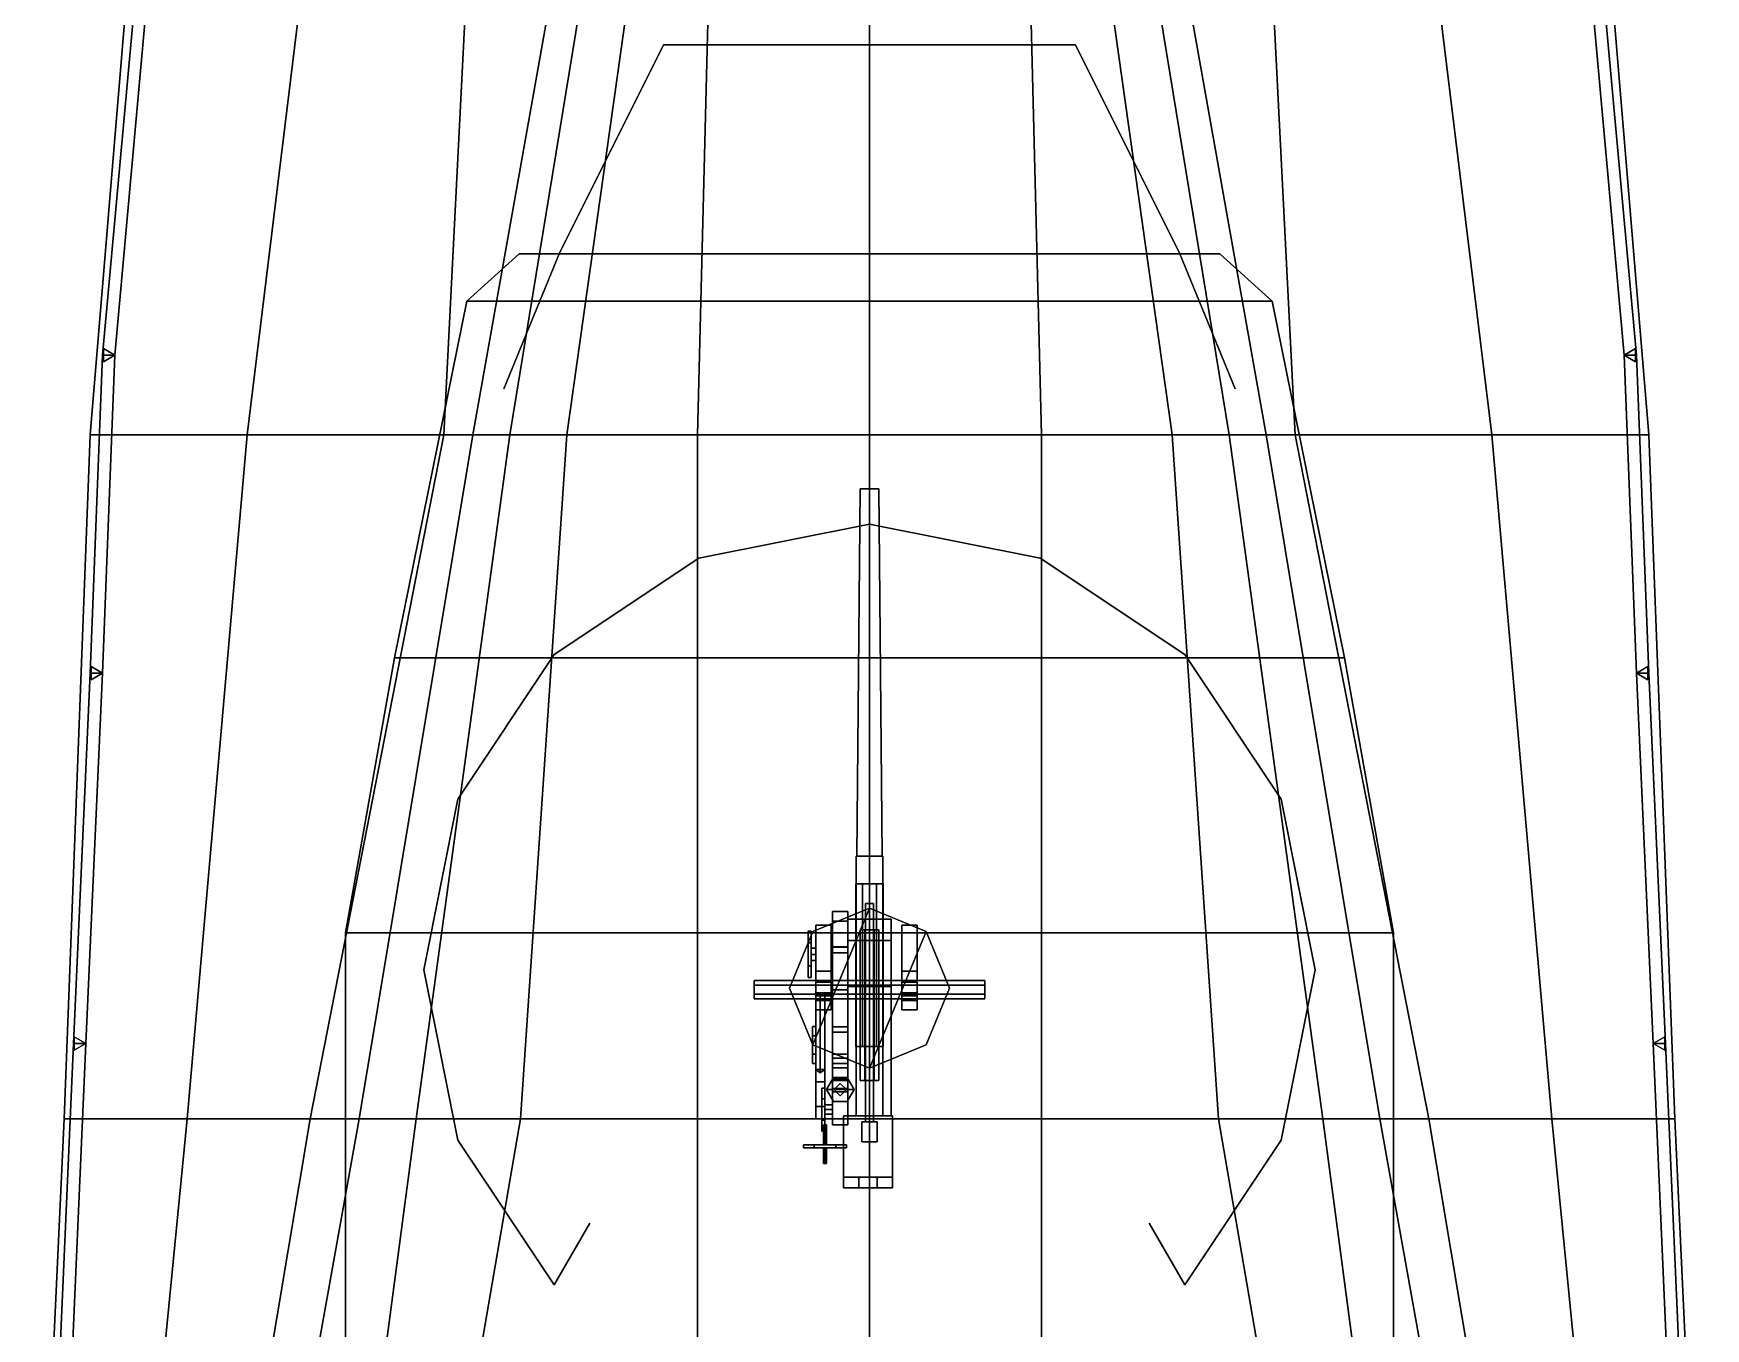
# Model space of a CAD drawing. Header units: millimetres. Extents: x -30 to 5.9, y -44.5 to 49.
# Drawn here: x -5.44 to 5.44, y 24.16 to 32.59 of the extents above; entities that cross this region are included whole.
import ezdxf

# ---------------------------------------------------------------- set-up
doc = ezdxf.new("R2010")
doc.units = ezdxf.units.MM
for name, color, linetype in [('gun', 1, 'Continuous'), ('r2', 6, 'Continuous'), ('railings', 6, 'Continuous'), ('sleeve', 5, 'Continuous'), ('turret', 2, 'Continuous')]:
    doc.layers.add(name, color=color, linetype=linetype)

msp = doc.modelspace()

# ---------------------------------------------------------------- linework, layer by layer
for points in [[(-5.07, 29.98, 4.89), (-4.71, 34.31, 5.13), (-3.52, 34.31, 3.27), (-4.05, 29.98, 2.81)], [(5.07, 29.98, 4.89), (4.71, 34.31, 5.13), (-4.71, 34.31, 5.13), (-5.07, 29.98, 4.89)], [(-4.05, 29.98, 2.81), (-3.52, 34.31, 3.27), (-2.55, 34.31, 1.14), (-2.77, 29.98, -0.74)], [(-2.77, 29.98, -0.74), (-2.55, 34.31, 1.14), (-1.81, 34.31, -1.04), (-2.58, 29.98, -1.15)], [(-2.58, 29.98, -1.15), (-1.81, 34.31, -1.04), (-1.63, 34.31, -1.49), (-2.34, 29.98, -1.62)], [(-2.34, 29.98, -1.62), (-1.63, 34.31, -1.49), (-1.36, 34.31, -2), (-1.97, 29.98, -2.15)], [(-1.36, 34.31, -2), (-1.01, 34.31, -2.44), (-1.12, 29.98, -2.73), (-1.97, 29.98, -2.15)], [(-1.12, 29.98, -2.73), (-1.01, 34.31, -2.44), (0, 34.31, -3.18), (0, 29.98, -3.32)], [(1.01, 34.31, -2.44), (1.12, 29.98, -2.73), (0, 29.98, -3.32), (0, 34.31, -3.18)], [(1.97, 29.98, -2.15), (1.12, 29.98, -2.73), (1.01, 34.31, -2.44), (1.36, 34.31, -2)], [(1.63, 34.31, -1.49), (2.34, 29.98, -1.62), (1.97, 29.98, -2.15), (1.36, 34.31, -2)], [(1.81, 34.31, -1.04), (2.58, 29.98, -1.15), (2.34, 29.98, -1.62), (1.63, 34.31, -1.49)], [(2.55, 34.31, 1.14), (2.77, 29.98, -0.74), (2.58, 29.98, -1.15), (1.81, 34.31, -1.04)], [(3.52, 34.31, 3.27), (4.05, 29.98, 2.81), (2.77, 29.98, -0.74), (2.55, 34.31, 1.14)], [(4.71, 34.31, 5.13), (5.07, 29.98, 4.89), (4.05, 29.98, 2.81), (3.52, 34.31, 3.27)], [(-2.02, 31.16, 7.47), (-1.34, 32.52, 8.04), (1.34, 32.52, 8.04), (2.02, 31.16, 7.47)], [(2.02, 31.16, 7.47), (1.34, 32.52, 8.04), (-1.34, 32.52, 8.04), (-2.02, 31.16, 7.47)], [(-2.02, 31.16, 7.47), (-2.02, 31.16, 7.86), (-1.34, 32.52, 8.29), (-1.34, 32.52, 8.04)], [(-1.34, 32.52, 8.04), (-1.34, 32.52, 8.29), (-2.02, 31.16, 7.86), (-2.02, 31.16, 7.47)], [(-1.34, 32.52, 8.04), (-1.34, 32.52, 8.29), (1.34, 32.52, 8.29), (1.34, 32.52, 8.04)], [(1.34, 32.52, 8.04), (1.34, 32.52, 8.29), (-1.34, 32.52, 8.29), (-1.34, 32.52, 8.04)], [(1.34, 32.52, 8.04), (1.34, 32.52, 8.29), (2.02, 31.16, 7.86), (2.02, 31.16, 7.47)], [(2.02, 31.16, 7.47), (2.02, 31.16, 7.86), (1.34, 32.52, 8.29), (1.34, 32.52, 8.04)], [(-2.28, 31.16, 7.47), (-2.28, 31.16, 4.95), (-2.62, 30.85, 4.93), (-2.62, 30.85, 7.47)], [(2.62, 30.85, 7.47), (2.28, 31.16, 7.47), (-2.28, 31.16, 7.47), (-2.62, 30.85, 7.47)], [(-2.38, 30.28, 7.44), (-2.38, 30.28, 7.63), (-2.02, 31.16, 7.86), (-2.02, 31.16, 7.47)], [(-2.02, 31.16, 7.47), (-2.02, 31.16, 7.86), (-2.38, 30.28, 7.63), (-2.38, 30.28, 7.44)], [(2.28, 31.16, 7.47), (2.28, 31.16, 4.95), (-2.28, 31.16, 4.95), (-2.28, 31.16, 7.47)], [(2.38, 30.28, 7.44), (2.38, 30.28, 7.63), (2.02, 31.16, 7.86), (2.02, 31.16, 7.47)], [(2.02, 31.16, 7.47), (2.02, 31.16, 7.86), (2.38, 30.28, 7.63), (2.38, 30.28, 7.44)], [(2.62, 30.85, 4.93), (2.28, 31.16, 4.95), (2.28, 31.16, 7.47), (2.62, 30.85, 7.47)], [(-2.62, 30.85, 7.47), (-2.62, 30.85, 4.92), (-3.09, 28.53, 4.84), (-3.09, 28.53, 7.37)], [(3.09, 28.53, 7.37), (2.62, 30.85, 7.47), (-2.62, 30.85, 7.47), (-3.09, 28.53, 7.37)], [(3.09, 28.53, 4.84), (2.62, 30.85, 4.92), (2.62, 30.85, 7.47), (3.09, 28.53, 7.37)], [(-5.24, 25.53, 4.76), (-5.07, 29.98, 4.89), (-4.05, 29.98, 2.81), (-4.44, 25.53, 2.12)], [(5.24, 25.53, 4.76), (5.07, 29.98, 4.89), (-5.07, 29.98, 4.89), (-5.24, 25.53, 4.76)], [(-4.44, 25.53, 2.12), (-4.05, 29.98, 2.81), (-2.77, 29.98, -0.74), (-3.64, 25.53, -0.74)], [(-3.64, 25.53, -0.74), (-2.77, 29.98, -0.74), (-2.58, 29.98, -1.15), (-3.32, 25.53, -1.41)], [(-3.32, 25.53, -1.41), (-2.58, 29.98, -1.15), (-2.34, 29.98, -1.62), (-2.95, 25.53, -2)], [(-2.95, 25.53, -2), (-2.34, 29.98, -1.62), (-1.97, 29.98, -2.15), (-2.27, 25.53, -2.57)], [(-1.97, 29.98, -2.15), (-1.12, 29.98, -2.73), (-1.12, 25.53, -3.05), (-2.27, 25.53, -2.57)], [(-1.12, 25.53, -3.05), (-1.12, 29.98, -2.73), (0, 29.98, -3.32), (0, 25.53, -3.32)], [(1.12, 29.98, -2.73), (1.12, 25.53, -3.05), (0, 25.53, -3.32), (0, 29.98, -3.32)], [(2.27, 25.53, -2.57), (1.12, 25.53, -3.05), (1.12, 29.98, -2.73), (1.97, 29.98, -2.15)], [(2.34, 29.98, -1.62), (2.95, 25.53, -2), (2.27, 25.53, -2.57), (1.97, 29.98, -2.15)], [(2.58, 29.98, -1.15), (3.32, 25.53, -1.41), (2.95, 25.53, -2), (2.34, 29.98, -1.62)], [(2.77, 29.98, -0.74), (3.64, 25.53, -0.74), (3.32, 25.53, -1.41), (2.58, 29.98, -1.15)], [(4.05, 29.98, 2.81), (4.44, 25.53, 2.12), (3.64, 25.53, -0.74), (2.77, 29.98, -0.74)], [(5.07, 29.98, 4.89), (5.24, 25.53, 4.76), (4.44, 25.53, 2.12), (4.05, 29.98, 2.81)], [(0, 29.4, 7.4), (-1.11, 29.179, 7.39), (-1.11, 29.179, 8.61), (0, 29.4, 8.61)], [(-1.11, 29.179, 7.39), (0, 29.4, 7.4), (0, 29.4, 8.61), (-1.11, 29.179, 8.61)], [(1.11, 29.179, 7.39), (0, 29.4, 7.4), (0, 29.4, 8.61), (1.11, 29.179, 8.61)], [(0, 29.4, 7.4), (1.11, 29.179, 7.39), (1.11, 29.179, 8.61), (0, 29.4, 8.61)], [(-1.11, 29.179, 7.39), (-2.051, 28.551, 7.37), (-2.051, 28.551, 8.61), (-1.11, 29.179, 8.61)], [(-2.051, 28.551, 7.37), (-1.11, 29.179, 7.39), (-1.11, 29.179, 8.61), (-2.051, 28.551, 8.61)], [(2.051, 28.551, 7.37), (1.11, 29.179, 7.39), (1.11, 29.179, 8.61), (2.051, 28.551, 8.61)], [(1.11, 29.179, 7.39), (2.051, 28.551, 7.37), (2.051, 28.551, 8.61), (1.11, 29.179, 8.61)], [(-3.09, 28.53, 7.37), (-3.09, 28.53, 4.84), (-3.41, 26.74, 4.79), (-3.41, 26.74, 7.37)], [(3.41, 26.74, 7.37), (3.09, 28.53, 7.37), (-3.09, 28.53, 7.37), (-3.41, 26.74, 7.37)], [(-2.051, 28.551, 7.37), (-2.679, 27.61, 7.37), (-2.679, 27.61, 8.61), (-2.051, 28.551, 8.61)], [(-2.679, 27.61, 7.37), (-2.051, 28.551, 7.37), (-2.051, 28.551, 8.61), (-2.679, 27.61, 8.61)], [(2.679, 27.61, 7.37), (2.051, 28.551, 7.37), (2.051, 28.551, 8.61), (2.679, 27.61, 8.61)], [(2.051, 28.551, 7.37), (2.679, 27.61, 7.37), (2.679, 27.61, 8.61), (2.051, 28.551, 8.61)], [(3.41, 26.74, 4.79), (3.09, 28.53, 4.84), (3.09, 28.53, 7.37), (3.41, 26.74, 7.37)], [(-2.679, 27.61, 7.34), (-2.9, 26.5, 7.27), (-2.9, 26.5, 8.61), (-2.679, 27.61, 8.61)], [(-2.9, 26.5, 7.27), (-2.679, 27.61, 7.34), (-2.679, 27.61, 8.61), (-2.9, 26.5, 8.61)], [(2.9, 26.5, 7.27), (2.679, 27.61, 7.34), (2.679, 27.61, 8.61), (2.9, 26.5, 8.61)], [(2.679, 27.61, 7.34), (2.9, 26.5, 7.27), (2.9, 26.5, 8.61), (2.679, 27.61, 8.61)], [(0, 26.9, 7.32), (-0.368, 26.748, 7.29), (-0.368, 26.748, 7.57), (0, 26.9, 7.57)], [(0.368, 26.748, 7.29), (0, 26.9, 7.32), (0, 26.9, 7.57), (0.368, 26.748, 7.57)], [(-3.41, 26.74, 7.28), (-3.41, 26.74, 4.54), (-3.41, 8.38, 4.28), (-3.41, 8.38, 6.8)], [(3.41, 8.38, 6.8), (3.41, 26.74, 7.28), (-3.41, 26.74, 7.28), (-3.41, 8.38, 6.8)], [(-0.368, 26.748, 7.29), (-0.52, 26.38, 7.27), (-0.52, 26.38, 7.57), (-0.368, 26.748, 7.57)], [(0.52, 26.38, 7.27), (0.368, 26.748, 7.29), (0.368, 26.748, 7.57), (0.52, 26.38, 7.57)], [(3.41, 8.38, 4.28), (3.41, 26.74, 4.54), (3.41, 26.74, 7.28), (3.41, 8.38, 6.8)], [(-2.9, 26.5, 7.27), (-2.679, 25.39, 7.24), (-2.679, 25.39, 8.61), (-2.9, 26.5, 8.61)], [(-2.679, 25.39, 7.24), (-2.9, 26.5, 7.27), (-2.9, 26.5, 8.61), (-2.679, 25.39, 8.61)], [(2.679, 25.39, 7.24), (2.9, 26.5, 7.27), (2.9, 26.5, 8.61), (2.679, 25.39, 8.61)], [(2.9, 26.5, 7.27), (2.679, 25.39, 7.24), (2.679, 25.39, 8.61), (2.9, 26.5, 8.61)], [(-0.52, 26.38, 7.27), (-0.368, 26.012, 7.26), (-0.368, 26.012, 7.57), (-0.52, 26.38, 7.57)], [(0.368, 26.012, 7.26), (0.52, 26.38, 7.27), (0.52, 26.38, 7.57), (0.368, 26.012, 7.57)], [(-0.368, 26.012, 7.26), (0, 25.86, 7.25), (0, 25.86, 7.57), (-0.368, 26.012, 7.57)], [(0, 25.86, 7.25), (0.368, 26.012, 7.26), (0.368, 26.012, 7.57), (0, 25.86, 7.57)], [(-5.44, 21.23, 4.52), (-5.24, 25.53, 4.76), (-4.44, 25.53, 2.12), (-4.86, 21.23, 2.12)], [(5.44, 21.23, 4.52), (5.24, 25.53, 4.76), (-5.24, 25.53, 4.76), (-5.44, 21.23, 4.52)], [(-4.86, 21.23, 2.12), (-4.44, 25.53, 2.12), (-3.64, 25.53, -0.74), (-4.36, 21.23, -1.05)], [(-4.36, 21.23, -1.05), (-3.64, 25.53, -0.74), (-3.32, 25.53, -1.41), (-4.09, 21.23, -1.54)], [(-4.09, 21.23, -1.54), (-3.32, 25.53, -1.41), (-2.95, 25.53, -2), (-3.52, 21.23, -2.34)], [(-3.52, 21.23, -2.34), (-2.95, 25.53, -2), (-2.27, 25.53, -2.57), (-3.01, 21.23, -2.76)], [(-2.27, 25.53, -2.57), (-1.12, 25.53, -3.05), (-1.12, 21.23, -3.32), (-3.01, 21.23, -2.76)], [(-1.12, 21.23, -3.32), (-1.12, 25.53, -3.05), (0, 25.53, -3.32), (0, 21.23, -3.32)], [(1.12, 25.53, -3.05), (1.12, 21.23, -3.32), (0, 21.23, -3.32), (0, 25.53, -3.32)], [(3.01, 21.23, -2.76), (1.12, 21.23, -3.32), (1.12, 25.53, -3.05), (2.27, 25.53, -2.57)], [(2.95, 25.53, -2), (3.52, 21.23, -2.34), (3.01, 21.23, -2.76), (2.27, 25.53, -2.57)], [(3.32, 25.53, -1.41), (4.09, 21.23, -1.54), (3.52, 21.23, -2.34), (2.95, 25.53, -2)], [(3.64, 25.53, -0.74), (4.36, 21.23, -1.05), (4.09, 21.23, -1.54), (3.32, 25.53, -1.41)], [(4.44, 25.53, 2.12), (4.86, 21.23, 2.12), (4.36, 21.23, -1.05), (3.64, 25.53, -0.74)], [(5.24, 25.53, 4.76), (5.44, 21.23, 4.52), (4.86, 21.23, 2.12), (4.44, 25.53, 2.12)], [(-2.679, 25.39, 7.24), (-2.051, 24.449, 7.22), (-2.051, 24.449, 8.61), (-2.679, 25.39, 8.61)], [(-2.051, 24.449, 7.22), (-2.679, 25.39, 7.24), (-2.679, 25.39, 8.61), (-2.051, 24.449, 8.61)], [(2.051, 24.449, 7.22), (2.679, 25.39, 7.24), (2.679, 25.39, 8.61), (2.051, 24.449, 8.61)], [(2.679, 25.39, 7.24), (2.051, 24.449, 7.22), (2.051, 24.449, 8.61), (2.679, 25.39, 8.61)], [(-1.82, 24.85, 7.23), (-2.051, 24.449, 7.22), (-2.051, 24.449, 8.61), (-1.82, 24.85, 8.61)], [(-1.82, 24.85, 7.23), (-2.051, 24.449, 7.22), (-2.051, 24.449, 8.61), (-1.82, 24.85, 8.61)], [(1.82, 24.85, 7.23), (2.051, 24.449, 7.22), (2.051, 24.449, 8.61), (1.82, 24.85, 8.61)], [(1.82, 24.85, 7.23), (2.051, 24.449, 7.22), (2.051, 24.449, 8.61), (1.82, 24.85, 8.61)]]:
    msp.add_3dface(points)
at = {"layer": 'gun'}
for points in [[(-0.061, 29.63, 9.415), (-0.061, 29.63, 9.345), (-0.082, 27.24, 9.333), (-0.082, 27.24, 9.428)], [(0, 29.63, 9.45), (-0.061, 29.63, 9.415), (-0.082, 27.24, 9.428), (0, 27.24, 9.475)], [(-0.061, 29.63, 9.345), (0, 29.63, 9.31), (0, 27.24, 9.285), (-0.082, 27.24, 9.333)], [(0.061, 29.63, 9.345), (0, 29.63, 9.31), (-0.061, 29.63, 9.345), (0.061, 29.63, 9.415)], [(0.061, 29.63, 9.415), (-0.061, 29.63, 9.345), (-0.061, 29.63, 9.415), (0, 29.63, 9.45)], [(0.061, 29.63, 9.415), (0, 29.63, 9.45), (0, 27.24, 9.475), (0.082, 27.24, 9.428)], [(0, 29.63, 9.31), (0.061, 29.63, 9.345), (0.082, 27.24, 9.333), (0, 27.24, 9.285)], [(0.061, 29.63, 9.345), (0.061, 29.63, 9.415), (0.082, 27.24, 9.428), (0.082, 27.24, 9.333)], [(-0.087, 27.24, 9.33), (0, 27.24, 9.28), (0, 25.55, 9.28), (-0.087, 25.55, 9.33)], [(-0.087, 27.24, 9.43), (-0.087, 27.24, 9.33), (-0.087, 25.55, 9.33), (-0.087, 25.55, 9.43)], [(0, 27.24, 9.48), (-0.087, 27.24, 9.43), (-0.087, 25.55, 9.43), (0, 25.55, 9.48)], [(0.087, 27.24, 9.43), (-0.087, 27.24, 9.33), (-0.087, 27.24, 9.43), (0, 27.24, 9.48)], [(0.087, 27.24, 9.33), (0, 27.24, 9.28), (-0.087, 27.24, 9.33), (0.087, 27.24, 9.43)], [(0.087, 27.24, 9.43), (0, 27.24, 9.48), (0, 25.55, 9.48), (0.087, 25.55, 9.43)], [(0, 27.24, 9.28), (0.087, 27.24, 9.33), (0.087, 25.55, 9.33), (0, 25.55, 9.28)], [(0.087, 27.24, 9.33), (0.087, 27.24, 9.43), (0.087, 25.55, 9.43), (0.087, 25.55, 9.33)], [(-0.025, 26.93, 9.15), (0, 26.93, 9.125), (0, 25.51, 9.125), (-0.025, 25.51, 9.15)], [(0, 26.93, 9.175), (-0.025, 26.93, 9.15), (-0.025, 25.51, 9.15), (0, 25.51, 9.175)], [(0, 26.93, 9.125), (0.025, 26.93, 9.15), (0.025, 25.51, 9.15), (0, 25.51, 9.125)], [(0.025, 26.93, 9.15), (0, 26.93, 9.175), (0, 25.51, 9.175), (0.025, 25.51, 9.15)], [(-0.17, 25.15, 9.54), (0.15, 25.15, 9.54), (0.15, 25.55, 9.54), (-0.17, 25.55, 9.54)], [(0.15, 25.55, 9.22), (0.15, 25.08, 9.22), (-0.17, 25.08, 9.22), (-0.17, 25.55, 9.22)], [(-0.17, 25.55, 9.22), (-0.17, 25.15, 9.22), (-0.17, 25.15, 9.54), (-0.17, 25.55, 9.54)], [(-0.17, 25.55, 9.54), (0.15, 25.55, 9.54), (0.15, 25.55, 9.22), (-0.17, 25.55, 9.22)], [(0.05, 25.51, 9.22), (0.05, 25.51, 9.09), (-0.05, 25.51, 9.09), (-0.05, 25.51, 9.22)], [(0.05, 25.51, 9.09), (0.05, 25.38, 9.09), (-0.05, 25.38, 9.09), (-0.05, 25.51, 9.09)], [(-0.05, 25.51, 9.09), (-0.05, 25.38, 9.09), (-0.05, 25.38, 9.22), (-0.05, 25.51, 9.22)], [(0.05, 25.38, 9.22), (0.05, 25.38, 9.09), (0.05, 25.51, 9.09), (0.05, 25.51, 9.22)], [(0.15, 25.55, 9.54), (0.15, 25.15, 9.54), (0.15, 25.15, 9.22), (0.15, 25.55, 9.22)], [(-0.05, 25.38, 9.22), (-0.05, 25.38, 9.09), (0.05, 25.38, 9.09), (0.05, 25.38, 9.22)], [(-0.17, 25.08, 9.51), (-0.07, 25.08, 9.51), (-0.07, 25.15, 9.54), (-0.17, 25.15, 9.54)], [(-0.17, 25.15, 9.22), (-0.17, 25.08, 9.22), (-0.17, 25.08, 9.51), (-0.17, 25.15, 9.54)], [(-0.07, 25.08, 9.26), (0.05, 25.08, 9.26), (0.05, 25.15, 9.26), (-0.07, 25.15, 9.26)], [(-0.07, 25.15, 9.26), (0.05, 25.15, 9.26), (0.05, 25.15, 9.54), (-0.07, 25.15, 9.54)], [(-0.07, 25.15, 9.54), (-0.07, 25.08, 9.51), (-0.07, 25.08, 9.26), (-0.07, 25.15, 9.26)], [(0.05, 25.08, 9.51), (0.15, 25.08, 9.51), (0.15, 25.15, 9.54), (0.05, 25.15, 9.54)], [(0.05, 25.15, 9.26), (0.05, 25.08, 9.26), (0.05, 25.08, 9.51), (0.05, 25.15, 9.54)], [(0.15, 25.15, 9.54), (0.15, 25.08, 9.51), (0.15, 25.08, 9.22), (0.15, 25.15, 9.22)], [(-0.17, 25.08, 9.22), (-0.07, 25.08, 9.22), (-0.07, 25.08, 9.51), (-0.17, 25.08, 9.51)], [(-0.07, 25.08, 9.22), (0.05, 25.08, 9.22), (0.05, 25.08, 9.26), (-0.07, 25.08, 9.26)], [(0.05, 25.08, 9.22), (0.15, 25.08, 9.22), (0.15, 25.08, 9.51), (0.05, 25.08, 9.51)]]:
    msp.add_3dface(points, dxfattribs=at)
at = {"layer": 'r2'}
for points in [[(-4.99, 30.5, 6.19), (-4.79, 32.71, 6.31), (-4.71, 32.71, 6.31), (-4.91, 30.5, 6.19)], [(-4.91, 30.5, 6.19), (-4.71, 32.71, 6.31), (-4.79, 32.71, 6.31), (-4.99, 30.5, 6.19)], [(-5.07, 28.43, 6.12), (-4.99, 30.5, 6.19), (-4.91, 30.5, 6.19), (-4.99, 28.43, 6.12)], [(-4.99, 28.43, 6.12), (-4.91, 30.5, 6.19), (-4.99, 30.5, 6.19), (-5.07, 28.43, 6.12)], [(-4.985, 30.457, 4.91), (-4.985, 30.543, 4.91), (-4.985, 30.543, 6.19), (-4.985, 30.457, 6.19)], [(-4.985, 30.543, 4.91), (-4.91, 30.5, 4.91), (-4.91, 30.5, 6.19), (-4.985, 30.543, 6.19)], [(-4.91, 30.5, 4.91), (-4.985, 30.457, 4.91), (-4.985, 30.457, 6.19), (-4.91, 30.5, 6.19)], [(-5.1, 26.02, 6.05), (-4.99, 28.43, 6.12), (-5.07, 28.43, 6.12), (-5.18, 26.02, 6.05)], [(-5.18, 26.02, 6.05), (-5.07, 28.43, 6.12), (-4.99, 28.43, 6.12), (-5.1, 26.02, 6.05)], [(-5.065, 28.387, 4.84), (-5.065, 28.473, 4.84), (-5.065, 28.473, 6.12), (-5.065, 28.387, 6.12)], [(-5.065, 28.473, 4.84), (-4.99, 28.43, 4.84), (-4.99, 28.43, 6.12), (-5.065, 28.473, 6.12)], [(-4.99, 28.43, 4.84), (-5.065, 28.387, 4.84), (-5.065, 28.387, 6.12), (-4.99, 28.43, 6.12)], [(-5.29, 23.49, 5.92), (-5.18, 26.02, 6.05), (-5.1, 26.02, 6.05), (-5.21, 23.49, 5.92)], [(-5.21, 23.49, 5.92), (-5.1, 26.02, 6.05), (-5.18, 26.02, 6.05), (-5.29, 23.49, 5.92)], [(-5.175, 25.977, 4.77), (-5.175, 26.063, 4.77), (-5.175, 26.063, 6.05), (-5.175, 25.977, 6.05)], [(-5.175, 26.063, 4.77), (-5.1, 26.02, 4.77), (-5.1, 26.02, 6.05), (-5.175, 26.063, 6.05)], [(-5.1, 26.02, 4.77), (-5.175, 25.977, 4.77), (-5.175, 25.977, 6.05), (-5.1, 26.02, 6.05)]]:
    msp.add_3dface(points, dxfattribs=at)
at = {"layer": 'railings'}
for points in [[(4.99, 30.5, 6.19), (4.79, 32.71, 6.31), (4.71, 32.71, 6.31), (4.91, 30.5, 6.19)], [(4.91, 30.5, 6.19), (4.71, 32.71, 6.31), (4.79, 32.71, 6.31), (4.99, 30.5, 6.19)], [(4.985, 30.543, 4.91), (4.91, 30.5, 4.91), (4.91, 30.5, 6.19), (4.985, 30.543, 6.19)], [(4.91, 30.5, 4.91), (4.985, 30.457, 4.91), (4.985, 30.457, 6.19), (4.91, 30.5, 6.19)], [(4.99, 28.43, 6.12), (4.91, 30.5, 6.19), (4.99, 30.5, 6.19), (5.07, 28.43, 6.12)], [(5.07, 28.43, 6.12), (4.99, 30.5, 6.19), (4.91, 30.5, 6.19), (4.99, 28.43, 6.12)], [(4.985, 30.457, 4.91), (4.985, 30.543, 4.91), (4.985, 30.543, 6.19), (4.985, 30.457, 6.19)], [(5.065, 28.473, 4.84), (4.99, 28.43, 4.84), (4.99, 28.43, 6.12), (5.065, 28.473, 6.12)], [(4.99, 28.43, 4.84), (5.065, 28.387, 4.84), (5.065, 28.387, 6.12), (4.99, 28.43, 6.12)], [(5.18, 26.02, 6.05), (5.07, 28.43, 6.12), (4.99, 28.43, 6.12), (5.1, 26.02, 6.05)], [(5.1, 26.02, 6.05), (4.99, 28.43, 6.12), (5.07, 28.43, 6.12), (5.18, 26.02, 6.05)], [(5.065, 28.387, 4.84), (5.065, 28.473, 4.84), (5.065, 28.473, 6.12), (5.065, 28.387, 6.12)], [(5.175, 26.063, 4.77), (5.1, 26.02, 4.77), (5.1, 26.02, 6.05), (5.175, 26.063, 6.05)], [(5.1, 26.02, 4.77), (5.175, 25.977, 4.77), (5.175, 25.977, 6.05), (5.1, 26.02, 6.05)], [(5.29, 23.49, 5.92), (5.18, 26.02, 6.05), (5.1, 26.02, 6.05), (5.21, 23.49, 5.92)], [(5.21, 23.49, 5.92), (5.1, 26.02, 6.05), (5.18, 26.02, 6.05), (5.29, 23.49, 5.92)], [(5.175, 25.977, 4.77), (5.175, 26.063, 4.77), (5.175, 26.063, 6.05), (5.175, 25.977, 6.05)]]:
    msp.add_3dface(points, dxfattribs=at)
at = {"layer": 'sleeve'}
for points in [[(-0.09, 27.06, 9.15), (-0.045, 27.06, 9.072), (-0.045, 26, 9.072), (-0.09, 26, 9.15)], [(-0.045, 27.06, 9.228), (-0.09, 27.06, 9.15), (-0.09, 26, 9.15), (-0.045, 26, 9.228)], [(0.045, 27.06, 9.072), (-0.045, 27.06, 9.072), (-0.09, 27.06, 9.15), (0.09, 27.06, 9.15)], [(0.09, 27.06, 9.15), (-0.09, 27.06, 9.15), (-0.045, 27.06, 9.228), (0.045, 27.06, 9.228)], [(-0.045, 27.06, 9.072), (0.045, 27.06, 9.072), (0.045, 26, 9.072), (-0.045, 26, 9.072)], [(0.045, 27.06, 9.228), (-0.045, 27.06, 9.228), (-0.045, 26, 9.228), (0.045, 26, 9.228)], [(0.045, 27.06, 9.072), (0.09, 27.06, 9.15), (0.09, 26, 9.15), (0.045, 26, 9.072)], [(0.09, 27.06, 9.15), (0.045, 27.06, 9.228), (0.045, 26, 9.228), (0.09, 26, 9.15)], [(-0.14, 26.83, 9.68), (-0.14, 26.69, 9.91), (0.14, 26.69, 9.91), (0.14, 26.83, 9.68)], [(-0.14, 26.83, 9.52), (-0.14, 26.69, 9.52), (-0.14, 26.69, 9.91), (-0.14, 26.83, 9.68)], [(0.14, 26.83, 9.19), (0.14, 25.55, 9.19), (-0.14, 25.55, 9.19), (-0.14, 26.83, 9.19)], [(-0.14, 26.83, 9.19), (-0.14, 25.55, 9.19), (-0.14, 25.55, 9.52), (-0.14, 26.83, 9.52)], [(0.14, 26.83, 9.68), (0.14, 26.83, 9.52), (-0.14, 26.83, 9.52), (-0.14, 26.83, 9.68)], [(0.14, 26.83, 9.52), (0.14, 26.83, 9.19), (-0.14, 26.83, 9.19), (-0.14, 26.83, 9.52)], [(0.14, 26.69, 9.91), (0.14, 26.69, 9.52), (0.14, 26.83, 9.52), (0.14, 26.83, 9.68)], [(0.14, 25.55, 9.52), (0.14, 25.55, 9.19), (0.14, 26.83, 9.19), (0.14, 26.83, 9.52)], [(-0.14, 26.69, 9.52), (-0.14, 26.39, 9.52), (-0.14, 26.39, 9.91), (-0.14, 26.69, 9.91)], [(-0.14, 26.69, 9.91), (-0.14, 26.39, 9.91), (0.14, 26.39, 9.91), (0.14, 26.69, 9.91)], [(-0.06, 26.76, 9.9), (-0.03, 26.76, 9.848), (-0.03, 25.78, 9.848), (-0.06, 25.78, 9.9)], [(-0.03, 26.76, 9.952), (-0.06, 26.76, 9.9), (-0.06, 25.78, 9.9), (-0.03, 25.78, 9.952)], [(0.03, 26.76, 9.848), (-0.03, 26.76, 9.848), (-0.06, 26.76, 9.9), (0.06, 26.76, 9.9)], [(0.06, 26.76, 9.9), (-0.06, 26.76, 9.9), (-0.03, 26.76, 9.952), (0.03, 26.76, 9.952)], [(-0.03, 26.76, 9.848), (0.03, 26.76, 9.848), (0.03, 25.78, 9.848), (-0.03, 25.78, 9.848)], [(0.03, 26.76, 9.952), (-0.03, 26.76, 9.952), (-0.03, 25.78, 9.952), (0.03, 25.78, 9.952)], [(0.03, 26.76, 9.848), (0.06, 26.76, 9.9), (0.06, 25.78, 9.9), (0.03, 25.78, 9.848)], [(0.06, 26.76, 9.9), (0.03, 26.76, 9.952), (0.03, 25.78, 9.952), (0.06, 25.78, 9.9)], [(0.14, 26.39, 9.91), (0.14, 26.39, 9.52), (0.14, 26.69, 9.52), (0.14, 26.69, 9.91)], [(-0.14, 26.65, 9.17), (-0.14, 26.43, 9.17), (-0.24, 26.43, 9.17), (-0.24, 26.65, 9.17)], [(-0.24, 26.65, 9.17), (-0.24, 26.43, 9.17), (-0.24, 26.43, 9.63), (-0.24, 26.65, 9.69)], [(-0.14, 26.65, 9.69), (-0.14, 26.65, 9.17), (-0.24, 26.65, 9.17), (-0.24, 26.65, 9.69)], [(-0.24, 26.65, 9.69), (-0.24, 25.95, 9.78), (-0.14, 25.95, 9.78), (-0.14, 26.65, 9.69)], [(-0.24, 26.43, 9.63), (-0.24, 25.95, 9.71), (-0.24, 25.95, 9.78), (-0.24, 26.65, 9.69)], [(-0.14, 26.43, 9.63), (-0.14, 26.43, 9.17), (-0.14, 26.65, 9.17), (-0.14, 26.65, 9.69)], [(-0.14, 25.95, 9.78), (-0.14, 25.95, 9.71), (-0.14, 26.43, 9.63), (-0.14, 26.65, 9.69)], [(-0.75, 26.31, 9.39), (-0.75, 26.43, 9.39), (-0.75, 26.4, 9.338), (-0.75, 26.34, 9.338)], [(-0.75, 26.34, 9.442), (-0.75, 26.4, 9.442), (-0.75, 26.43, 9.39), (-0.75, 26.31, 9.39)], [(0.75, 26.43, 9.39), (0.75, 26.4, 9.338), (-0.75, 26.4, 9.338), (-0.75, 26.43, 9.39)], [(0.75, 26.4, 9.442), (0.75, 26.43, 9.39), (-0.75, 26.43, 9.39), (-0.75, 26.4, 9.442)], [(0.75, 26.4, 9.338), (0.75, 26.34, 9.338), (-0.75, 26.34, 9.338), (-0.75, 26.4, 9.338)], [(0.75, 26.34, 9.442), (0.75, 26.4, 9.442), (-0.75, 26.4, 9.442), (-0.75, 26.34, 9.442)], [(0.75, 26.34, 9.338), (0.75, 26.31, 9.39), (-0.75, 26.31, 9.39), (-0.75, 26.34, 9.338)], [(0.75, 26.31, 9.39), (0.75, 26.34, 9.442), (-0.75, 26.34, 9.442), (-0.75, 26.31, 9.39)], [(-0.24, 26.43, 9.63), (-0.24, 26.43, 9.17), (-0.14, 26.43, 9.17), (-0.14, 26.43, 9.63)], [(-0.14, 26.43, 9.63), (-0.14, 25.95, 9.71), (-0.24, 25.95, 9.71), (-0.24, 26.43, 9.63)], [(-0.14, 26.39, 9.91), (-0.14, 26.39, 9.52), (0.14, 26.39, 9.52), (0.14, 26.39, 9.91)], [(-0.14, 26.39, 9.52), (-0.14, 25.55, 9.52), (0.14, 25.55, 9.52), (0.14, 26.39, 9.52)], [(0.75, 26.34, 9.338), (0.75, 26.4, 9.338), (0.75, 26.43, 9.39), (0.75, 26.31, 9.39)], [(0.75, 26.31, 9.39), (0.75, 26.43, 9.39), (0.75, 26.4, 9.442), (0.75, 26.34, 9.442)], [(-0.24, 25.95, 9.78), (-0.24, 25.78, 9.84), (-0.14, 25.78, 9.84), (-0.14, 25.95, 9.78)], [(-0.24, 25.95, 9.71), (-0.24, 25.78, 9.73), (-0.24, 25.78, 9.84), (-0.24, 25.95, 9.78)], [(-0.14, 25.95, 9.71), (-0.14, 25.78, 9.73), (-0.24, 25.78, 9.73), (-0.24, 25.95, 9.71)], [(-0.14, 25.78, 9.84), (-0.14, 25.78, 9.73), (-0.14, 25.95, 9.71), (-0.14, 25.95, 9.78)], [(-0.09, 26, 9.15), (0.09, 26, 9.15), (0.045, 26, 9.228), (-0.045, 26, 9.228)], [(-0.045, 26, 9.072), (0.045, 26, 9.072), (0.09, 26, 9.15), (-0.09, 26, 9.15)], [(-0.235, 25.798, 9.72), (-0.28, 25.72, 9.72), (-0.28, 25.72, 9.88), (-0.235, 25.798, 9.88)], [(-0.235, 25.798, 9.72), (-0.145, 25.798, 9.72), (-0.1, 25.72, 9.72), (-0.28, 25.72, 9.72)], [(-0.28, 25.72, 9.88), (-0.1, 25.72, 9.88), (-0.145, 25.798, 9.88), (-0.235, 25.798, 9.88)], [(-0.24, 25.89, 9.63), (-0.24, 25.49, 9.63), (-0.14, 25.49, 9.63), (-0.14, 25.89, 9.63)], [(-0.14, 25.89, 9.63), (-0.14, 25.89, 9.42), (-0.24, 25.89, 9.42), (-0.24, 25.89, 9.63)], [(-0.24, 25.89, 9.42), (-0.24, 25.49, 9.42), (-0.24, 25.49, 9.63), (-0.24, 25.89, 9.63)], [(-0.14, 25.89, 9.42), (-0.14, 25.49, 9.42), (-0.24, 25.49, 9.42), (-0.24, 25.89, 9.42)], [(-0.145, 25.798, 9.72), (-0.235, 25.798, 9.72), (-0.235, 25.798, 9.88), (-0.145, 25.798, 9.88)], [(-0.1, 25.72, 9.72), (-0.145, 25.798, 9.72), (-0.145, 25.798, 9.88), (-0.1, 25.72, 9.88)], [(-0.14, 25.49, 9.63), (-0.14, 25.49, 9.42), (-0.14, 25.89, 9.42), (-0.14, 25.89, 9.63)], [(-0.31, 25.45, 9.52), (-0.31, 25.73, 9.52), (-0.31, 25.66, 9.399), (-0.31, 25.52, 9.399)], [(-0.31, 25.52, 9.641), (-0.31, 25.66, 9.641), (-0.31, 25.73, 9.52), (-0.31, 25.45, 9.52)], [(-0.29, 25.73, 9.52), (-0.29, 25.66, 9.399), (-0.31, 25.66, 9.399), (-0.31, 25.73, 9.52)], [(-0.29, 25.66, 9.641), (-0.29, 25.73, 9.52), (-0.31, 25.73, 9.52), (-0.31, 25.66, 9.641)], [(-0.29, 25.52, 9.399), (-0.29, 25.66, 9.399), (-0.29, 25.73, 9.52), (-0.29, 25.45, 9.52)], [(-0.29, 25.45, 9.52), (-0.29, 25.73, 9.52), (-0.29, 25.66, 9.641), (-0.29, 25.52, 9.641)], [(-0.28, 25.72, 9.72), (-0.235, 25.642, 9.72), (-0.235, 25.642, 9.88), (-0.28, 25.72, 9.88)], [(-0.28, 25.72, 9.72), (-0.1, 25.72, 9.72), (-0.145, 25.642, 9.72), (-0.235, 25.642, 9.72)], [(-0.235, 25.642, 9.88), (-0.145, 25.642, 9.88), (-0.1, 25.72, 9.88), (-0.28, 25.72, 9.88)], [(-0.19, 25.76, 9.63), (-0.23, 25.72, 9.63), (-0.23, 25.72, 9.72), (-0.19, 25.76, 9.72)], [(-0.23, 25.72, 9.63), (-0.19, 25.68, 9.63), (-0.19, 25.68, 9.72), (-0.23, 25.72, 9.72)], [(-0.15, 25.72, 9.63), (-0.19, 25.76, 9.63), (-0.19, 25.76, 9.72), (-0.15, 25.72, 9.72)], [(-0.19, 25.68, 9.63), (-0.15, 25.72, 9.63), (-0.15, 25.72, 9.72), (-0.19, 25.68, 9.72)], [(-0.145, 25.642, 9.72), (-0.1, 25.72, 9.72), (-0.1, 25.72, 9.88), (-0.145, 25.642, 9.88)], [(0.06, 25.78, 9.9), (-0.06, 25.78, 9.9), (-0.03, 25.78, 9.848), (0.03, 25.78, 9.848)], [(0.03, 25.78, 9.952), (-0.03, 25.78, 9.952), (-0.06, 25.78, 9.9), (0.06, 25.78, 9.9)], [(-0.29, 25.66, 9.399), (-0.29, 25.52, 9.399), (-0.31, 25.52, 9.399), (-0.31, 25.66, 9.399)], [(-0.29, 25.52, 9.641), (-0.29, 25.66, 9.641), (-0.31, 25.66, 9.641), (-0.31, 25.52, 9.641)], [(-0.24, 25.62, 9.52), (-0.24, 25.59, 9.49), (-0.29, 25.59, 9.49), (-0.29, 25.62, 9.52)], [(-0.24, 25.59, 9.55), (-0.24, 25.62, 9.52), (-0.29, 25.62, 9.52), (-0.29, 25.59, 9.55)], [(-0.24, 25.59, 9.49), (-0.24, 25.56, 9.52), (-0.29, 25.56, 9.52), (-0.29, 25.59, 9.49)], [(-0.24, 25.56, 9.52), (-0.24, 25.59, 9.55), (-0.29, 25.59, 9.55), (-0.29, 25.56, 9.52)], [(-0.235, 25.642, 9.72), (-0.145, 25.642, 9.72), (-0.145, 25.642, 9.88), (-0.235, 25.642, 9.88)], [(-0.29, 25.52, 9.399), (-0.29, 25.45, 9.52), (-0.31, 25.45, 9.52), (-0.31, 25.52, 9.399)], [(-0.29, 25.45, 9.52), (-0.29, 25.52, 9.641), (-0.31, 25.52, 9.641), (-0.31, 25.45, 9.52)], [(-0.3, 25.49, 9.58), (-0.29, 25.49, 9.57), (-0.29, 25.36, 9.57), (-0.3, 25.36, 9.58)], [(-0.29, 25.49, 9.59), (-0.3, 25.49, 9.58), (-0.3, 25.36, 9.58), (-0.29, 25.36, 9.59)], [(-0.29, 25.49, 9.57), (-0.28, 25.49, 9.58), (-0.28, 25.36, 9.58), (-0.29, 25.36, 9.57)], [(-0.28, 25.49, 9.58), (-0.29, 25.49, 9.59), (-0.29, 25.36, 9.59), (-0.28, 25.36, 9.58)], [(-0.24, 25.49, 9.63), (-0.24, 25.49, 9.42), (-0.14, 25.49, 9.42), (-0.14, 25.49, 9.63)], [(-0.14, 25.55, 9.52), (-0.14, 25.55, 9.19), (0.14, 25.55, 9.19), (0.14, 25.55, 9.52)], [(-0.22, 25.36, 9.459), (-0.36, 25.36, 9.459), (-0.43, 25.36, 9.58), (-0.15, 25.36, 9.58)], [(-0.15, 25.36, 9.58), (-0.43, 25.36, 9.58), (-0.36, 25.36, 9.701), (-0.22, 25.36, 9.701)], [(-0.43, 25.36, 9.58), (-0.36, 25.36, 9.459), (-0.36, 25.34, 9.459), (-0.43, 25.34, 9.58)], [(-0.36, 25.36, 9.701), (-0.43, 25.36, 9.58), (-0.43, 25.34, 9.58), (-0.36, 25.34, 9.701)], [(-0.36, 25.36, 9.459), (-0.22, 25.36, 9.459), (-0.22, 25.34, 9.459), (-0.36, 25.34, 9.459)], [(-0.22, 25.36, 9.701), (-0.36, 25.36, 9.701), (-0.36, 25.34, 9.701), (-0.22, 25.34, 9.701)], [(-0.22, 25.36, 9.459), (-0.15, 25.36, 9.58), (-0.15, 25.34, 9.58), (-0.22, 25.34, 9.459)], [(-0.15, 25.36, 9.58), (-0.22, 25.36, 9.701), (-0.22, 25.34, 9.701), (-0.15, 25.34, 9.58)], [(-0.15, 25.34, 9.58), (-0.43, 25.34, 9.58), (-0.36, 25.34, 9.459), (-0.22, 25.34, 9.459)], [(-0.22, 25.34, 9.701), (-0.36, 25.34, 9.701), (-0.43, 25.34, 9.58), (-0.15, 25.34, 9.58)], [(-0.3, 25.34, 9.68), (-0.29, 25.34, 9.67), (-0.29, 25.24, 9.67), (-0.3, 25.24, 9.68)], [(-0.29, 25.34, 9.69), (-0.3, 25.34, 9.68), (-0.3, 25.24, 9.68), (-0.29, 25.24, 9.69)], [(-0.29, 25.34, 9.67), (-0.28, 25.34, 9.68), (-0.28, 25.24, 9.68), (-0.29, 25.24, 9.67)], [(-0.28, 25.34, 9.68), (-0.29, 25.34, 9.69), (-0.29, 25.24, 9.69), (-0.28, 25.24, 9.68)], [(-0.29, 25.24, 9.69), (-0.3, 25.24, 9.68), (-0.29, 25.24, 9.67), (-0.28, 25.24, 9.68)]]:
    msp.add_3dface(points, dxfattribs=at)
at = {"layer": 'turret'}
for points in [[(-0.368, 26.748, 7.81), (-0.52, 26.38, 7.81), (-0.368, 26.012, 7.81), (0, 26.9, 7.81)], [(0, 26.9, 7.57), (-0.368, 26.748, 7.57), (-0.368, 26.748, 7.81), (0, 26.9, 7.81)], [(0, 26.9, 7.81), (-0.368, 26.012, 7.81), (0, 25.86, 7.81), (0.368, 26.748, 7.81)], [(-0.24, 26.815, 8.945), (-0.14, 26.815, 8.945), (-0.14, 26.879, 8.881), (-0.24, 26.879, 8.881)], [(-0.24, 26.879, 8.881), (-0.24, 26.646, 8.725), (-0.24, 26.611, 8.808), (-0.24, 26.815, 8.945)], [(-0.14, 26.879, 8.881), (-0.14, 26.646, 8.725), (-0.24, 26.646, 8.725), (-0.24, 26.879, 8.881)], [(-0.14, 26.815, 8.945), (-0.14, 26.611, 8.808), (-0.14, 26.646, 8.725), (-0.14, 26.879, 8.881)], [(0.368, 26.748, 7.57), (0, 26.9, 7.57), (0, 26.9, 7.81), (0.368, 26.748, 7.81)], [(-0.35, 26.79, 8.66), (-0.35, 26.35, 8.66), (-0.35, 26.33, 9.01), (-0.35, 26.79, 9.01)], [(-0.25, 26.79, 9.01), (-0.25, 26.79, 8.66), (-0.35, 26.79, 8.66), (-0.35, 26.79, 9.01)], [(-0.35, 26.79, 7.81), (-0.35, 26.24, 7.81), (-0.35, 26.3, 8.2), (-0.35, 26.35, 8.52)], [(-0.35, 26.79, 7.81), (-0.35, 26.35, 8.52), (-0.35, 26.35, 8.66), (-0.35, 26.79, 8.66)], [(-0.25, 26.79, 8.66), (-0.25, 26.79, 7.81), (-0.35, 26.79, 7.81), (-0.35, 26.79, 8.66)], [(-0.35, 26.79, 9.01), (-0.35, 26.33, 9.01), (-0.35, 26.24, 9.36), (-0.35, 26.49, 9.36)], [(-0.25, 26.49, 9.36), (-0.25, 26.79, 9.01), (-0.35, 26.79, 9.01), (-0.35, 26.49, 9.36)], [(-0.25, 26.33, 9.01), (-0.25, 26.35, 8.66), (-0.25, 26.79, 8.66), (-0.25, 26.79, 9.01)], [(-0.25, 26.3, 8.2), (-0.25, 26.24, 7.81), (-0.25, 26.79, 7.81), (-0.25, 26.35, 8.52)], [(-0.25, 26.35, 8.66), (-0.25, 26.35, 8.52), (-0.25, 26.79, 7.81), (-0.25, 26.79, 8.66)], [(-0.25, 26.24, 9.36), (-0.25, 26.33, 9.01), (-0.25, 26.79, 9.01), (-0.25, 26.49, 9.36)], [(-0.24, 26.611, 8.808), (-0.14, 26.611, 8.808), (-0.14, 26.815, 8.945), (-0.24, 26.815, 8.945)], [(0.21, 26.79, 8.66), (0.21, 26.35, 8.66), (0.21, 26.33, 9.01), (0.21, 26.79, 9.01)], [(0.31, 26.79, 9.01), (0.31, 26.79, 8.66), (0.21, 26.79, 8.66), (0.21, 26.79, 9.01)], [(0.21, 26.79, 7.81), (0.21, 26.24, 7.81), (0.21, 26.3, 8.2), (0.21, 26.35, 8.52)], [(0.21, 26.79, 7.81), (0.21, 26.35, 8.52), (0.21, 26.35, 8.66), (0.21, 26.79, 8.66)], [(0.31, 26.79, 8.66), (0.31, 26.79, 7.81), (0.21, 26.79, 7.81), (0.21, 26.79, 8.66)], [(0.21, 26.79, 9.01), (0.21, 26.33, 9.01), (0.21, 26.24, 9.36), (0.21, 26.49, 9.36)], [(0.31, 26.49, 9.36), (0.31, 26.79, 9.01), (0.21, 26.79, 9.01), (0.21, 26.49, 9.36)], [(0.31, 26.33, 9.01), (0.31, 26.35, 8.66), (0.31, 26.79, 8.66), (0.31, 26.79, 9.01)], [(0.31, 26.3, 8.2), (0.31, 26.24, 7.81), (0.31, 26.79, 7.81), (0.31, 26.35, 8.52)], [(0.31, 26.35, 8.66), (0.31, 26.35, 8.52), (0.31, 26.79, 7.81), (0.31, 26.79, 8.66)], [(0.31, 26.24, 9.36), (0.31, 26.33, 9.01), (0.31, 26.79, 9.01), (0.31, 26.49, 9.36)], [(-0.368, 26.748, 7.57), (-0.52, 26.38, 7.57), (-0.52, 26.38, 7.81), (-0.368, 26.748, 7.81)], [(-0.4, 26.45, 8.96), (-0.4, 26.75, 8.96), (-0.4, 26.675, 8.83), (-0.4, 26.525, 8.83)], [(-0.4, 26.525, 9.09), (-0.4, 26.675, 9.09), (-0.4, 26.75, 8.96), (-0.4, 26.45, 8.96)], [(-0.38, 26.75, 8.96), (-0.38, 26.675, 8.83), (-0.4, 26.675, 8.83), (-0.4, 26.75, 8.96)], [(-0.38, 26.675, 9.09), (-0.38, 26.75, 8.96), (-0.4, 26.75, 8.96), (-0.4, 26.675, 9.09)], [(-0.38, 26.675, 8.83), (-0.38, 26.525, 8.83), (-0.4, 26.525, 8.83), (-0.4, 26.675, 8.83)], [(-0.38, 26.525, 9.09), (-0.38, 26.675, 9.09), (-0.4, 26.675, 9.09), (-0.4, 26.525, 9.09)], [(-0.38, 26.675, 9.09), (-0.38, 26.525, 9.09), (-0.38, 26.45, 8.96), (-0.38, 26.75, 8.96)], [(-0.38, 26.75, 8.96), (-0.38, 26.45, 8.96), (-0.38, 26.525, 8.83), (-0.38, 26.675, 8.83)], [(0.368, 26.748, 7.81), (0, 25.86, 7.81), (0.368, 26.012, 7.81), (0.52, 26.38, 7.81)], [(0.52, 26.38, 7.57), (0.368, 26.748, 7.57), (0.368, 26.748, 7.81), (0.52, 26.38, 7.81)], [(-0.35, 26.64, 8.96), (-0.35, 26.6, 8.92), (-0.38, 26.6, 8.92), (-0.38, 26.64, 8.96)], [(-0.35, 26.6, 9), (-0.35, 26.64, 8.96), (-0.38, 26.64, 8.96), (-0.38, 26.6, 9)], [(-0.35, 26.6, 8.92), (-0.35, 26.56, 8.96), (-0.38, 26.56, 8.96), (-0.38, 26.6, 8.92)], [(-0.35, 26.56, 8.96), (-0.35, 26.6, 9), (-0.38, 26.6, 9), (-0.38, 26.56, 8.96)], [(-0.24, 26.646, 8.725), (-0.24, 26.37, 8.67), (-0.24, 26.37, 8.76), (-0.24, 26.611, 8.808)], [(-0.14, 26.646, 8.725), (-0.14, 26.37, 8.67), (-0.24, 26.37, 8.67), (-0.24, 26.646, 8.725)], [(-0.24, 26.37, 8.76), (-0.14, 26.37, 8.76), (-0.14, 26.611, 8.808), (-0.24, 26.611, 8.808)], [(-0.14, 26.611, 8.808), (-0.14, 26.37, 8.76), (-0.14, 26.37, 8.67), (-0.14, 26.646, 8.725)], [(-0.38, 26.525, 8.83), (-0.38, 26.45, 8.96), (-0.4, 26.45, 8.96), (-0.4, 26.525, 8.83)], [(-0.38, 26.45, 8.96), (-0.38, 26.525, 9.09), (-0.4, 26.525, 9.09), (-0.4, 26.45, 8.96)], [(-0.35, 26.49, 9.36), (-0.35, 26.24, 9.36), (-0.35, 26.3, 9.46), (-0.35, 26.42, 9.46)], [(-0.25, 26.42, 9.46), (-0.25, 26.49, 9.36), (-0.35, 26.49, 9.36), (-0.35, 26.42, 9.46)], [(-0.25, 26.3, 9.46), (-0.25, 26.24, 9.36), (-0.25, 26.49, 9.36), (-0.25, 26.42, 9.46)], [(0.21, 26.49, 9.36), (0.21, 26.24, 9.36), (0.21, 26.3, 9.46), (0.21, 26.42, 9.46)], [(0.31, 26.42, 9.46), (0.31, 26.49, 9.36), (0.21, 26.49, 9.36), (0.21, 26.42, 9.46)], [(0.31, 26.3, 9.46), (0.31, 26.24, 9.36), (0.31, 26.49, 9.36), (0.31, 26.42, 9.46)], [(-0.52, 26.38, 7.57), (-0.368, 26.012, 7.57), (-0.368, 26.012, 7.81), (-0.52, 26.38, 7.81)], [(-0.35, 26.42, 9.46), (-0.35, 26.3, 9.46), (-0.25, 26.3, 9.46), (-0.25, 26.42, 9.46)], [(-0.35, 26.33, 9.01), (-0.35, 26.35, 8.66), (-0.25, 26.35, 8.66), (-0.25, 26.33, 9.01)], [(-0.35, 26.35, 8.61), (-0.32, 26.35, 8.58), (-0.32, 25.83, 8.58), (-0.35, 25.85, 8.61)], [(-0.35, 26.35, 8.52), (-0.35, 26.3, 8.2), (-0.25, 26.3, 8.2), (-0.25, 26.35, 8.52)], [(-0.32, 26.35, 8.64), (-0.35, 26.35, 8.61), (-0.35, 25.85, 8.61), (-0.32, 25.83, 8.64)], [(-0.35, 26.35, 8.66), (-0.35, 26.35, 8.52), (-0.25, 26.35, 8.52), (-0.25, 26.35, 8.66)], [(-0.35, 26.24, 9.36), (-0.35, 26.33, 9.01), (-0.25, 26.33, 9.01), (-0.25, 26.24, 9.36)], [(-0.32, 26.35, 8.58), (-0.29, 26.35, 8.61), (-0.29, 25.85, 8.61), (-0.32, 25.83, 8.58)], [(-0.29, 26.35, 8.61), (-0.32, 26.35, 8.64), (-0.32, 25.83, 8.64), (-0.29, 25.85, 8.61)], [(-0.24, 26.37, 8.67), (-0.24, 26.094, 8.725), (-0.24, 26.129, 8.808), (-0.24, 26.37, 8.76)], [(-0.14, 26.37, 8.67), (-0.14, 26.094, 8.725), (-0.24, 26.094, 8.725), (-0.24, 26.37, 8.67)], [(-0.24, 26.129, 8.808), (-0.14, 26.129, 8.808), (-0.14, 26.37, 8.76), (-0.24, 26.37, 8.76)], [(-0.14, 26.37, 8.76), (-0.14, 26.129, 8.808), (-0.14, 26.094, 8.725), (-0.14, 26.37, 8.67)], [(0.21, 26.42, 9.46), (0.21, 26.3, 9.46), (0.31, 26.3, 9.46), (0.31, 26.42, 9.46)], [(0.21, 26.33, 9.01), (0.21, 26.35, 8.66), (0.31, 26.35, 8.66), (0.31, 26.33, 9.01)], [(0.21, 26.35, 8.52), (0.21, 26.3, 8.2), (0.31, 26.3, 8.2), (0.31, 26.35, 8.52)], [(0.21, 26.35, 8.66), (0.21, 26.35, 8.52), (0.31, 26.35, 8.52), (0.31, 26.35, 8.66)], [(0.21, 26.24, 9.36), (0.21, 26.33, 9.01), (0.31, 26.33, 9.01), (0.31, 26.24, 9.36)], [(0.368, 26.012, 7.57), (0.52, 26.38, 7.57), (0.52, 26.38, 7.81), (0.368, 26.012, 7.81)], [(-0.35, 26.3, 8.2), (-0.35, 26.24, 7.81), (-0.25, 26.24, 7.81), (-0.25, 26.3, 8.2)], [(-0.35, 26.3, 9.46), (-0.35, 26.24, 9.36), (-0.25, 26.24, 9.36), (-0.25, 26.3, 9.46)], [(0.21, 26.3, 8.2), (0.21, 26.24, 7.81), (0.31, 26.24, 7.81), (0.31, 26.3, 8.2)], [(0.21, 26.3, 9.46), (0.21, 26.24, 9.36), (0.31, 26.24, 9.36), (0.31, 26.3, 9.46)], [(-0.37, 25.95, 8.724), (-0.37, 26.07, 8.724), (-0.37, 26.13, 8.62), (-0.37, 25.89, 8.62)], [(-0.35, 26.07, 8.724), (-0.35, 26.13, 8.62), (-0.37, 26.13, 8.62), (-0.37, 26.07, 8.724)], [(-0.37, 25.89, 8.62), (-0.37, 26.13, 8.62), (-0.37, 26.07, 8.516), (-0.37, 25.95, 8.516)], [(-0.35, 26.13, 8.62), (-0.35, 26.07, 8.516), (-0.37, 26.07, 8.516), (-0.37, 26.13, 8.62)], [(-0.35, 25.89, 8.62), (-0.35, 26.13, 8.62), (-0.35, 26.07, 8.724), (-0.35, 25.95, 8.724)], [(-0.35, 25.95, 8.516), (-0.35, 26.07, 8.516), (-0.35, 26.13, 8.62), (-0.35, 25.89, 8.62)], [(-0.24, 25.925, 8.945), (-0.14, 25.925, 8.945), (-0.14, 26.129, 8.808), (-0.24, 26.129, 8.808)], [(-0.24, 26.094, 8.725), (-0.24, 25.861, 8.881), (-0.24, 25.925, 8.945), (-0.24, 26.129, 8.808)], [(-0.14, 26.129, 8.808), (-0.14, 25.925, 8.945), (-0.14, 25.861, 8.881), (-0.14, 26.094, 8.725)], [(-0.35, 26.07, 8.516), (-0.35, 25.95, 8.516), (-0.37, 25.95, 8.516), (-0.37, 26.07, 8.516)], [(-0.35, 25.95, 8.724), (-0.35, 26.07, 8.724), (-0.37, 26.07, 8.724), (-0.37, 25.95, 8.724)], [(-0.368, 26.012, 7.57), (0, 25.86, 7.57), (0, 25.86, 7.81), (-0.368, 26.012, 7.81)], [(-0.14, 26.094, 8.725), (-0.14, 25.861, 8.881), (-0.24, 25.861, 8.881), (-0.24, 26.094, 8.725)], [(0, 25.86, 7.57), (0.368, 26.012, 7.57), (0.368, 26.012, 7.81), (0, 25.86, 7.81)], [(-0.35, 25.89, 8.62), (-0.35, 25.95, 8.724), (-0.37, 25.95, 8.724), (-0.37, 25.89, 8.62)], [(-0.35, 25.95, 8.516), (-0.35, 25.89, 8.62), (-0.37, 25.89, 8.62), (-0.37, 25.95, 8.516)], [(-0.24, 25.788, 9.149), (-0.14, 25.788, 9.149), (-0.14, 25.925, 8.945), (-0.24, 25.925, 8.945)], [(-0.24, 25.861, 8.881), (-0.24, 25.705, 9.114), (-0.24, 25.788, 9.149), (-0.24, 25.925, 8.945)], [(-0.14, 25.925, 8.945), (-0.14, 25.788, 9.149), (-0.14, 25.705, 9.114), (-0.14, 25.861, 8.881)], [(-0.35, 25.61, 8.749), (-0.35, 25.77, 8.749), (-0.35, 25.85, 8.61), (-0.35, 25.53, 8.61)], [(-0.29, 25.77, 8.749), (-0.29, 25.85, 8.61), (-0.35, 25.85, 8.61), (-0.35, 25.77, 8.749)], [(-0.35, 25.53, 8.61), (-0.35, 25.85, 8.61), (-0.35, 25.77, 8.471), (-0.35, 25.61, 8.471)], [(-0.29, 25.85, 8.61), (-0.29, 25.77, 8.471), (-0.35, 25.77, 8.471), (-0.35, 25.85, 8.61)], [(-0.29, 25.53, 8.61), (-0.29, 25.85, 8.61), (-0.29, 25.77, 8.749), (-0.29, 25.61, 8.749)], [(-0.29, 25.61, 8.471), (-0.29, 25.77, 8.471), (-0.29, 25.85, 8.61), (-0.29, 25.53, 8.61)], [(-0.14, 25.861, 8.881), (-0.14, 25.705, 9.114), (-0.24, 25.705, 9.114), (-0.24, 25.861, 8.881)], [(-0.24, 25.73, 9.42), (-0.14, 25.73, 9.42), (-0.14, 25.788, 9.149), (-0.24, 25.788, 9.149)], [(-0.24, 25.705, 9.114), (-0.24, 25.64, 9.42), (-0.24, 25.73, 9.42), (-0.24, 25.788, 9.149)], [(-0.14, 25.788, 9.149), (-0.14, 25.73, 9.42), (-0.14, 25.64, 9.42), (-0.14, 25.705, 9.114)], [(-0.29, 25.77, 8.471), (-0.29, 25.61, 8.471), (-0.35, 25.61, 8.471), (-0.35, 25.77, 8.471)], [(-0.29, 25.61, 8.749), (-0.29, 25.77, 8.749), (-0.35, 25.77, 8.749), (-0.35, 25.61, 8.749)], [(-0.14, 25.705, 9.114), (-0.14, 25.64, 9.42), (-0.24, 25.64, 9.42), (-0.24, 25.705, 9.114)], [(-0.29, 25.53, 8.61), (-0.29, 25.61, 8.749), (-0.35, 25.61, 8.749), (-0.35, 25.53, 8.61)], [(-0.29, 25.61, 8.471), (-0.29, 25.53, 8.61), (-0.35, 25.53, 8.61), (-0.35, 25.61, 8.471)]]:
    msp.add_3dface(points, dxfattribs=at)

doc.saveas('drawing.dxf')
